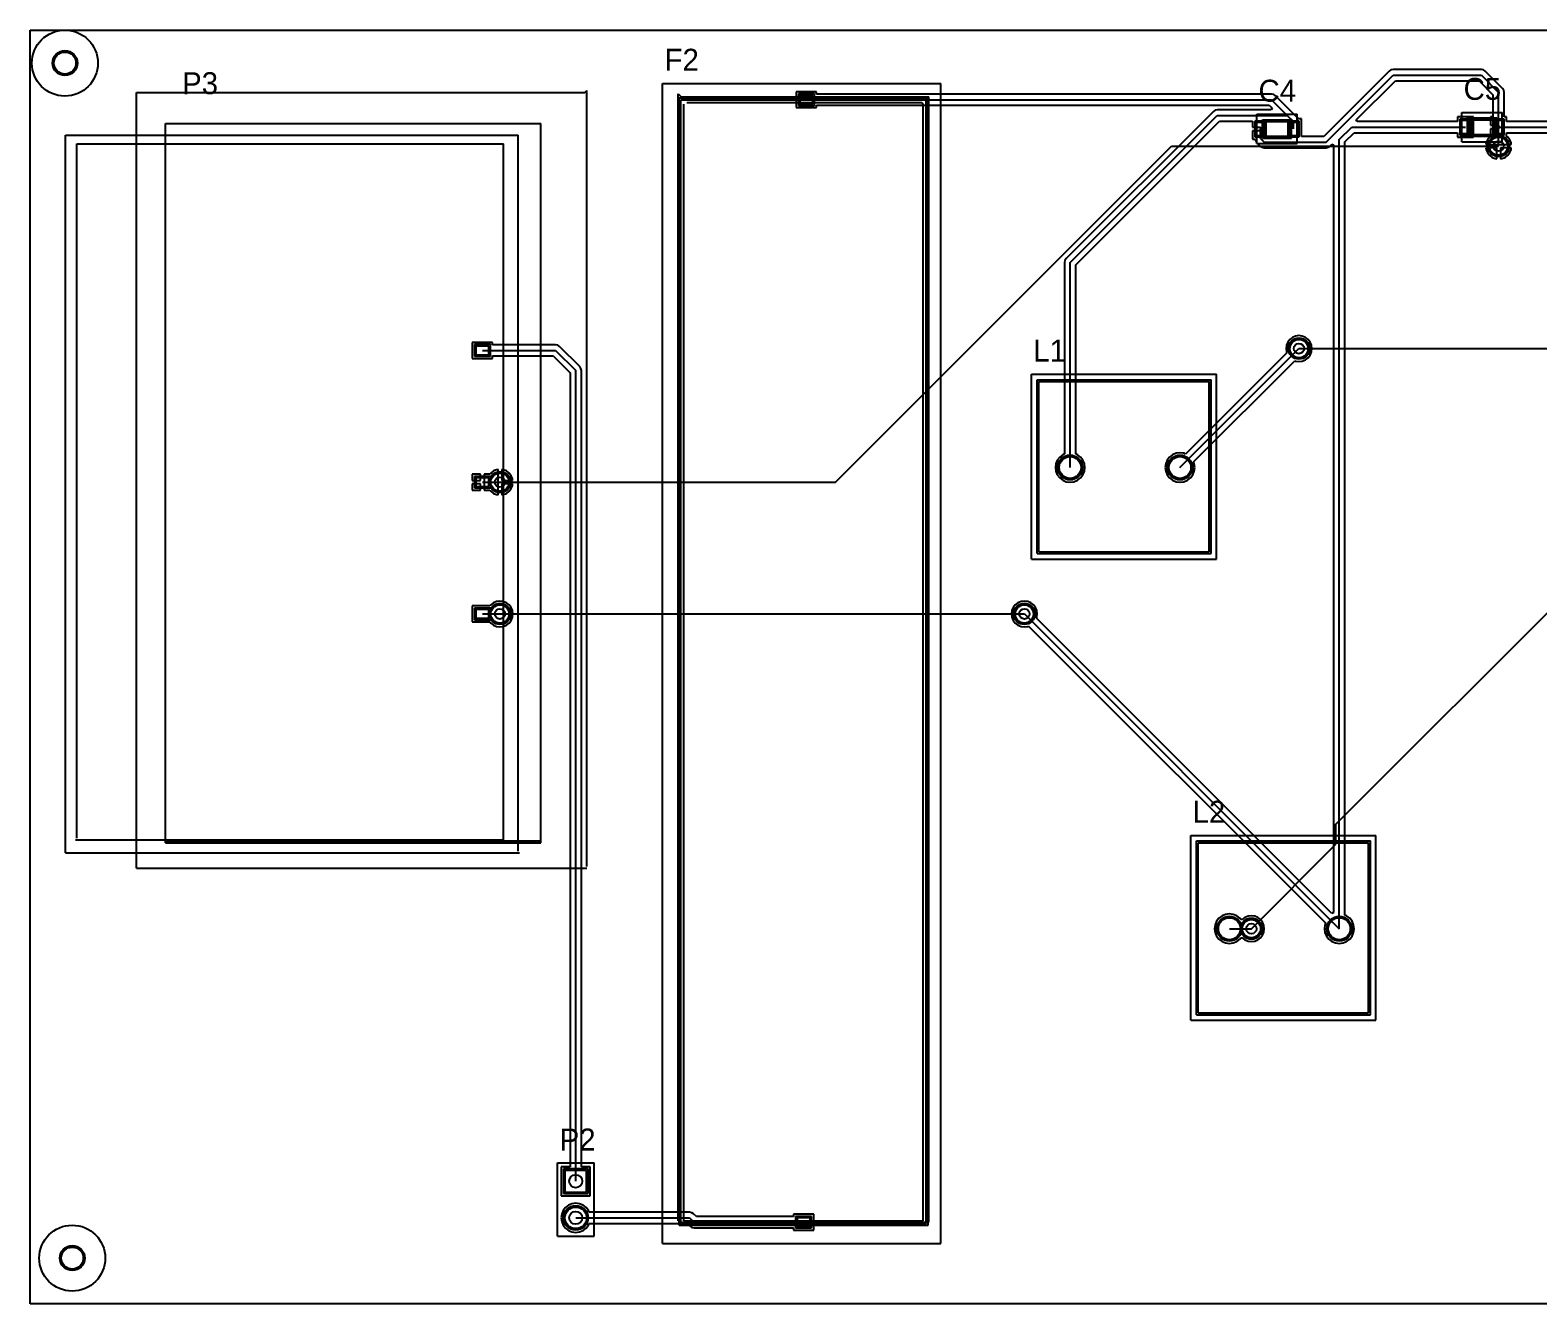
# Model space of a CAD drawing. Header units: millimetres. Extents: x 0.33 to 9.58, y 1.13 to 4.61.
# Drawn here: x 0.33 to 4.447, y 1.13 to 4.61 of the extents above; entities that cross this region are included whole.
import ezdxf

# ---------------------------------------------------------------- set-up
doc = ezdxf.new("R2010")
doc.units = ezdxf.units.MM
doc.header["$MEASUREMENT"] = 0
for name, color, linetype in [('BottomLayer', 5, 'Continuous'), ('BottomSolder', 6, 'Continuous'), ('Mechanical13', 56, 'Continuous'), ('Mechanical15', 56, 'Continuous'), ('Mechanical3', 76, 'Continuous'), ('Mechanical4', 56, 'Continuous'), ('MultiLayer', 9, 'Continuous'), ('PadHoleLayer', 156, 'Continuous'), ('TopLayer', 1, 'Continuous'), ('TopOverlay', 2, 'Continuous'), ('TopPaste', 8, 'Continuous'), ('TopSolder', 216, 'Continuous'), ('ViaHoleLayer', 16, 'Continuous')]:
    doc.layers.add(name, color=color, linetype=linetype)

# ---------------------------------------------------------------- blocks, each defined once
blk = doc.blocks.new('C___________4')
at = {"layer": 'Mechanical3'}
for p, q in [((-0.035, -0.02), (-0.035, 0.02)), ((-0.035, 0.02), (0.035, 0.02)), ((0.035, -0.02), (0.035, 0.02)), ((-0.035, -0.02), (0.035, -0.02))]:
    blk.add_line(p, q, dxfattribs=at)
at = {"layer": 'Mechanical4'}
for p, q in [((-0.055, 0.04), (0.055, 0.04)), ((-0.055, -0.04), (-0.055, 0.04)), ((0.055, -0.04), (0.055, 0.04)), ((-0.055, -0.04), (0.055, -0.04))]:
    blk.add_line(p, q, dxfattribs=at)
at = {"layer": 'TopLayer'}
for p, q in [((-0.0568, 0.0177), (-0.0568, -0.0177)), ((-0.0332, 0.0177), (-0.0568, 0.0177)), ((-0.0332, -0.0177), (-0.0332, 0.0177)), ((0.0332, 0.0177), (0.0332, -0.0177)), ((0.0568, 0.0177), (0.0332, 0.0177)), ((0.0568, -0.0177), (0.0568, 0.0177)), ((-0.0568, -0.0177), (-0.0332, -0.0177)), ((0.0332, -0.0177), (0.0568, -0.0177))]:
    blk.add_line(p, q, dxfattribs=at)
at = {"layer": 'TopOverlay'}
for p, q in [((-0.04, -0.025), (-0.04, 0.025)), ((-0.04, 0.025), (0.04, 0.025)), ((0.04, -0.025), (0.04, 0.025)), ((-0.04, -0.025), (0.04, -0.025))]:
    blk.add_line(p, q, dxfattribs=at)
at = {"layer": 'TopPaste'}
for p, q in [((-0.0568, 0.0177), (-0.0568, -0.0177)), ((-0.0332, 0.0177), (-0.0568, 0.0177)), ((-0.0332, -0.0177), (-0.0332, 0.0177)), ((0.0332, 0.0177), (0.0332, -0.0177)), ((0.0568, 0.0177), (0.0332, 0.0177)), ((0.0568, -0.0177), (0.0568, 0.0177)), ((-0.0568, -0.0177), (-0.0332, -0.0177)), ((0.0332, -0.0177), (0.0568, -0.0177))]:
    blk.add_line(p, q, dxfattribs=at)
at = {"layer": 'TopSolder'}
for p, q in [((-0.0608, 0.0217), (-0.0608, -0.0217)), ((-0.0292, 0.0217), (-0.0608, 0.0217)), ((-0.0292, -0.0217), (-0.0292, 0.0217)), ((0.0292, 0.0217), (0.0292, -0.0217)), ((0.0608, 0.0217), (0.0292, 0.0217)), ((0.0608, -0.0217), (0.0608, 0.0217)), ((-0.0608, -0.0217), (-0.0292, -0.0217)), ((0.0292, -0.0217), (0.0608, -0.0217))]:
    blk.add_line(p, q, dxfattribs=at)
blk = doc.blocks.new('C___________5')
at = {"layer": 'Mechanical3'}
for p, q in [((-0.035, -0.02), (-0.035, 0.02)), ((-0.035, 0.02), (0.035, 0.02)), ((0.035, -0.02), (0.035, 0.02)), ((-0.035, -0.02), (0.035, -0.02))]:
    blk.add_line(p, q, dxfattribs=at)
at = {"layer": 'Mechanical4'}
for p, q in [((-0.055, 0.04), (0.055, 0.04)), ((-0.055, -0.04), (-0.055, 0.04)), ((0.055, -0.04), (0.055, 0.04)), ((-0.055, -0.04), (0.055, -0.04))]:
    blk.add_line(p, q, dxfattribs=at)
at = {"layer": 'TopLayer'}
for p, q in [((-0.0568, 0.0177), (-0.0568, -0.0177)), ((-0.0332, 0.0177), (-0.0568, 0.0177)), ((-0.0332, -0.0177), (-0.0332, 0.0177)), ((0.0332, 0.0177), (0.0332, -0.0177)), ((0.0568, 0.0177), (0.0332, 0.0177)), ((0.0568, -0.0177), (0.0568, 0.0177)), ((-0.0568, -0.0177), (-0.0332, -0.0177)), ((0.0332, -0.0177), (0.0568, -0.0177))]:
    blk.add_line(p, q, dxfattribs=at)
at = {"layer": 'TopOverlay'}
for p, q in [((-0.04, -0.025), (-0.04, 0.025)), ((-0.04, 0.025), (0.04, 0.025)), ((0.04, -0.025), (0.04, 0.025)), ((-0.04, -0.025), (0.04, -0.025))]:
    blk.add_line(p, q, dxfattribs=at)
at = {"layer": 'TopPaste'}
for p, q in [((-0.0568, 0.0177), (-0.0568, -0.0177)), ((-0.0332, 0.0177), (-0.0568, 0.0177)), ((-0.0332, -0.0177), (-0.0332, 0.0177)), ((0.0332, 0.0177), (0.0332, -0.0177)), ((0.0568, 0.0177), (0.0332, 0.0177)), ((0.0568, -0.0177), (0.0568, 0.0177)), ((-0.0568, -0.0177), (-0.0332, -0.0177)), ((0.0332, -0.0177), (0.0568, -0.0177))]:
    blk.add_line(p, q, dxfattribs=at)
at = {"layer": 'TopSolder'}
for p, q in [((-0.0608, 0.0217), (-0.0608, -0.0217)), ((-0.0292, 0.0217), (-0.0608, 0.0217)), ((-0.0292, -0.0217), (-0.0292, 0.0217)), ((0.0292, 0.0217), (0.0292, -0.0217)), ((0.0608, 0.0217), (0.0292, 0.0217)), ((0.0608, -0.0217), (0.0608, 0.0217)), ((-0.0608, -0.0217), (-0.0292, -0.0217)), ((0.0292, -0.0217), (0.0608, -0.0217))]:
    blk.add_line(p, q, dxfattribs=at)
blk = doc.blocks.new('FUSE_80_7')
at = {"layer": 'Mechanical13'}
for p, q in [((-0.3425, -1.5276), (-0.3425, 1.5512)), ((-0.3425, 1.5512), (-0.3346, 1.5433)), ((-0.3346, 1.5433), (0.3425, 1.5433)), ((0.3425, -1.5315), (0.3425, 1.5433)), ((-0.3386, -1.5315), (0.3425, -1.5315))]:
    blk.add_line(p, q, dxfattribs=at)
at = {"layer": 'Mechanical15'}
for p, q in [((-0.3268, -1.5276), (-0.3268, 1.5236)), ((-0.3189, 1.5276), (0.3228, 1.5276)), ((0.3228, 1.5276), (0.3268, 1.5236)), ((0.3268, -1.5276), (0.3268, 1.5236)), ((-0.3268, -1.5276), (0.3268, -1.5276))]:
    blk.add_line(p, q, dxfattribs=at)
at = {"layer": 'Mechanical3'}
for p, q in [((-0.335, 1.535), (0.335, 1.535)), ((-0.335, -1.535), (-0.335, 1.535)), ((0.335, -1.535), (0.335, 1.535)), ((-0.335, -1.535), (0.335, -1.535))]:
    blk.add_line(p, q, dxfattribs=at)
at = {"layer": 'Mechanical4'}
for p, q in [((-0.385, 1.58), (0.375, 1.58)), ((-0.385, -1.59), (-0.385, 1.58)), ((0.375, -1.59), (0.375, 1.58)), ((-0.385, -1.59), (0.375, -1.59))]:
    blk.add_line(p, q, dxfattribs=at)
at = {"layer": 'TopLayer'}
for p, q in [((0.0256, 1.5472), (-0.0098, 1.5472)), ((-0.0098, 1.5472), (-0.0098, 1.5236)), ((-0.0098, 1.5236), (0.0256, 1.5236)), ((0.0256, 1.5236), (0.0256, 1.5472)), ((0.0177, -1.5197), (-0.0177, -1.5197)), ((-0.0177, -1.5197), (-0.0177, -1.5433)), ((0.0177, -1.5433), (0.0177, -1.5197)), ((-0.0177, -1.5433), (0.0177, -1.5433))]:
    blk.add_line(p, q, dxfattribs=at)
at = {"layer": 'TopOverlay'}
for p, q in [((-0.34, -1.54), (-0.34, 1.54)), ((-0.34, 1.54), (0.34, 1.54)), ((0.34, -1.54), (0.34, 1.54)), ((-0.34, -1.54), (0.34, -1.54))]:
    blk.add_line(p, q, dxfattribs=at)
at = {"layer": 'TopPaste'}
for p, q in [((0.0256, 1.5472), (-0.0098, 1.5472)), ((-0.0098, 1.5472), (-0.0098, 1.5236)), ((-0.0098, 1.5236), (0.0256, 1.5236)), ((0.0256, 1.5236), (0.0256, 1.5472)), ((0.0177, -1.5197), (-0.0177, -1.5197)), ((-0.0177, -1.5197), (-0.0177, -1.5433)), ((0.0177, -1.5433), (0.0177, -1.5197)), ((-0.0177, -1.5433), (0.0177, -1.5433))]:
    blk.add_line(p, q, dxfattribs=at)
at = {"layer": 'TopSolder'}
for p, q in [((0.0296, 1.5512), (-0.0138, 1.5512)), ((-0.0138, 1.5512), (-0.0138, 1.5196)), ((0.0296, 1.5196), (0.0296, 1.5512)), ((-0.0138, 1.5196), (0.0296, 1.5196)), ((0.0217, -1.5157), (-0.0217, -1.5157)), ((-0.0217, -1.5157), (-0.0217, -1.5473)), ((0.0217, -1.5473), (0.0217, -1.5157)), ((-0.0217, -1.5473), (0.0217, -1.5473))]:
    blk.add_line(p, q, dxfattribs=at)
blk = doc.blocks.new('_________9')
at = {"layer": 'Mechanical3'}
for p, q in [((-0.23, -0.235), (-0.23, 0.23)), ((-0.23, 0.23), (0.235, 0.23)), ((0.235, -0.235), (0.235, 0.23)), ((-0.23, -0.235), (0.235, -0.235))]:
    blk.add_line(p, q, dxfattribs=at)
at = {"layer": 'Mechanical4'}
for p, q in [((-0.25, -0.255), (-0.25, 0.25)), ((-0.25, 0.25), (0.255, 0.25)), ((0.255, -0.255), (0.255, 0.25)), ((-0.25, -0.255), (0.255, -0.255))]:
    blk.add_line(p, q, dxfattribs=at)
at = {"layer": 'TopLayer'}
for centre in [(-0.145, -0.005), (0.155, -0.005)]:
    blk.add_circle(centre, 0.03, dxfattribs=at)
at = {"layer": 'TopOverlay'}
for p, q in [((-0.235, -0.24), (-0.235, 0.235)), ((-0.235, 0.235), (0.24, 0.235)), ((0.24, -0.24), (0.24, 0.235)), ((-0.235, -0.24), (0.24, -0.24))]:
    blk.add_line(p, q, dxfattribs=at)
at = {"layer": 'TopPaste'}
for centre in [(-0.145, -0.005), (0.155, -0.005)]:
    blk.add_circle(centre, 0.03, dxfattribs=at)
at = {"layer": 'TopSolder'}
for centre in [(-0.145, -0.005), (0.155, -0.005)]:
    blk.add_circle(centre, 0.034, dxfattribs=at)
blk = doc.blocks.new('_________10')
at = {"layer": 'Mechanical3'}
for p, q in [((-0.23, -0.235), (-0.23, 0.23)), ((-0.23, 0.23), (0.235, 0.23)), ((0.235, -0.235), (0.235, 0.23)), ((-0.23, -0.235), (0.235, -0.235))]:
    blk.add_line(p, q, dxfattribs=at)
at = {"layer": 'Mechanical4'}
for p, q in [((-0.25, -0.255), (-0.25, 0.25)), ((-0.25, 0.25), (0.255, 0.25)), ((0.255, -0.255), (0.255, 0.25)), ((-0.25, -0.255), (0.255, -0.255))]:
    blk.add_line(p, q, dxfattribs=at)
at = {"layer": 'TopLayer'}
for centre in [(-0.145, -0.005), (0.155, -0.005)]:
    blk.add_circle(centre, 0.03, dxfattribs=at)
at = {"layer": 'TopOverlay'}
for p, q in [((-0.235, -0.24), (-0.235, 0.235)), ((-0.235, 0.235), (0.24, 0.235)), ((0.24, -0.24), (0.24, 0.235)), ((-0.235, -0.24), (0.24, -0.24))]:
    blk.add_line(p, q, dxfattribs=at)
at = {"layer": 'TopPaste'}
for centre in [(-0.145, -0.005), (0.155, -0.005)]:
    blk.add_circle(centre, 0.03, dxfattribs=at)
at = {"layer": 'TopSolder'}
for centre in [(-0.145, -0.005), (0.155, -0.005)]:
    blk.add_circle(centre, 0.034, dxfattribs=at)
blk = doc.blocks.new('HDR1X2_12')
at = {"layer": 'BottomLayer'}
for p, q in [((-0.0295, 0.0295), (-0.0295, -0.0295)), ((0.0295, 0.0295), (-0.0295, 0.0295)), ((0.0295, -0.0295), (0.0295, 0.0295)), ((-0.0295, -0.0295), (0.0295, -0.0295))]:
    blk.add_line(p, q, dxfattribs=at)
blk.add_circle((0.1, 0), 0.0295, dxfattribs=at)
at = {"layer": 'BottomSolder'}
for p, q in [((-0.0335, 0.0335), (-0.0335, -0.0335)), ((0.0335, 0.0335), (-0.0335, 0.0335)), ((0.0335, -0.0335), (0.0335, 0.0335)), ((-0.0335, -0.0335), (0.0335, -0.0335))]:
    blk.add_line(p, q, dxfattribs=at)
blk.add_circle((0.1, 0), 0.0335, dxfattribs=at)
at = {"layer": 'MultiLayer'}
for p, q in [((-0.0295, 0.0295), (-0.0295, -0.0295)), ((0.0295, 0.0295), (-0.0295, 0.0295)), ((0.0295, -0.0295), (0.0295, 0.0295)), ((-0.0295, -0.0295), (0.0295, -0.0295))]:
    blk.add_line(p, q, dxfattribs=at)
blk.add_circle((0.1, 0), 0.0295, dxfattribs=at)
at = {"layer": 'PadHoleLayer'}
for centre in [(0, 0), (0.1, 0)]:
    blk.add_circle(centre, 0.0177, dxfattribs=at)
at = {"layer": 'TopLayer'}
for p, q in [((-0.0295, 0.0295), (-0.0295, -0.0295)), ((0.0295, 0.0295), (-0.0295, 0.0295)), ((0.0295, -0.0295), (0.0295, 0.0295)), ((-0.0295, -0.0295), (0.0295, -0.0295))]:
    blk.add_line(p, q, dxfattribs=at)
blk.add_circle((0.1, 0), 0.0295, dxfattribs=at)
at = {"layer": 'TopOverlay'}
for p, q in [((-0.05, -0.05), (-0.05, 0.05)), ((0.15, 0.05), (-0.05, 0.05)), ((0.15, -0.05), (0.15, 0.05)), ((0.15, -0.05), (-0.05, -0.05))]:
    blk.add_line(p, q, dxfattribs=at)
at = {"layer": 'TopSolder'}
for p, q in [((-0.0335, 0.0335), (-0.0335, -0.0335)), ((0.0335, 0.0335), (-0.0335, 0.0335)), ((0.0335, -0.0335), (0.0335, 0.0335)), ((-0.0335, -0.0335), (0.0335, -0.0335))]:
    blk.add_line(p, q, dxfattribs=at)
blk.add_circle((0.1, 0), 0.0335, dxfattribs=at)
blk = doc.blocks.new('AC_13')
at = {"layer": 'Mechanical13'}
for p, q in [((-0.9173, 0.6339), (-0.9173, -0.6063)), ((-0.9173, 0.6339), (1.0433, 0.6339)), ((-0.9173, 0.6339), (-0.9173, -0.6063)), ((-0.9173, 0.6339), (1.0433, 0.6339)), ((1.0433, 0.6339), (1.0433, -0.6024)), ((1.0433, 0.6339), (1.0433, -0.6024)), ((-0.9134, -0.6024), (1.0433, -0.6024)), ((-0.9134, -0.6024), (1.0433, -0.6024))]:
    blk.add_line(p, q, dxfattribs=at)
at = {"layer": 'Mechanical15'}
for p, q in [((-0.8819, 0.6063), (-0.8819, -0.563)), ((-0.8819, 0.6063), (-0.8819, -0.563)), ((-0.878, 0.6024), (1.0197, 0.6024)), ((-0.878, 0.6024), (1.0197, 0.6024)), ((1.0197, 0.6024), (1.0197, -0.563)), ((1.0197, 0.6024), (1.0197, -0.563)), ((-0.8819, -0.563), (1.0197, -0.563)), ((-0.8819, -0.563), (1.0197, -0.563))]:
    blk.add_line(p, q, dxfattribs=at)
at = {"layer": 'Mechanical3'}
for p, q in [((-0.89, 0.36), (1.075, 0.36)), ((-0.89, 0.36), (-0.885, 0.355)), ((-0.885, 0.355), (-0.885, -0.665)), ((1.075, 0.36), (1.075, -0.665)), ((-0.885, -0.665), (1.075, -0.665))]:
    blk.add_line(p, q, dxfattribs=at)
at = {"layer": 'Mechanical4'}
for p, q in [((-0.96, 0.44), (1.16, 0.44)), ((-0.96, 0.44), (-0.96, -0.79)), ((1.16, 0.44), (1.16, -0.785)), ((-0.955, -0.79), (1.165, -0.79)), ((1.16, -0.785), (1.165, -0.79))]:
    blk.add_line(p, q, dxfattribs=at)
at = {"layer": 'TopLayer'}
for p, q in [((-0.2768, -0.4873), (-0.2768, -0.5227)), ((-0.2532, -0.4873), (-0.2768, -0.4873)), ((-0.2532, -0.5227), (-0.2532, -0.4873)), ((0.0832, -0.4873), (0.0832, -0.5227)), ((0.1068, -0.4873), (0.0832, -0.4873)), ((0.1068, -0.5227), (0.1068, -0.4873)), ((0.4432, -0.4873), (0.4432, -0.5227)), ((0.4668, -0.4873), (0.4432, -0.4873)), ((0.4668, -0.5227), (0.4668, -0.4873)), ((-0.2768, -0.5227), (-0.2532, -0.5227)), ((0.0832, -0.5227), (0.1068, -0.5227)), ((0.4432, -0.5227), (0.4668, -0.5227))]:
    blk.add_line(p, q, dxfattribs=at)
at = {"layer": 'TopOverlay'}
for p, q in [((-0.89, 0.36), (-0.89, -0.665)), ((-0.89, 0.36), (1.075, 0.36)), ((1.075, 0.36), (1.075, -0.665)), ((-0.89, -0.665), (1.075, -0.665))]:
    blk.add_line(p, q, dxfattribs=at)
at = {"layer": 'TopPaste'}
for p, q in [((-0.2768, -0.4873), (-0.2768, -0.5227)), ((-0.2532, -0.4873), (-0.2768, -0.4873)), ((-0.2532, -0.5227), (-0.2532, -0.4873)), ((0.0832, -0.4873), (0.0832, -0.5227)), ((0.1068, -0.4873), (0.0832, -0.4873)), ((0.1068, -0.5227), (0.1068, -0.4873)), ((0.4432, -0.4873), (0.4432, -0.5227)), ((0.4668, -0.4873), (0.4432, -0.4873)), ((0.4668, -0.5227), (0.4668, -0.4873)), ((-0.2768, -0.5227), (-0.2532, -0.5227)), ((0.0832, -0.5227), (0.1068, -0.5227)), ((0.4432, -0.5227), (0.4668, -0.5227))]:
    blk.add_line(p, q, dxfattribs=at)
at = {"layer": 'TopSolder'}
for p, q in [((-0.2808, -0.4833), (-0.2808, -0.5267)), ((-0.2492, -0.4833), (-0.2808, -0.4833)), ((-0.2492, -0.5267), (-0.2492, -0.4833)), ((0.0792, -0.4833), (0.0792, -0.5267)), ((0.1108, -0.4833), (0.0792, -0.4833)), ((0.1108, -0.5267), (0.1108, -0.4833)), ((0.4392, -0.4833), (0.4392, -0.5267)), ((0.4708, -0.4833), (0.4392, -0.4833)), ((0.4708, -0.5267), (0.4708, -0.4833)), ((-0.2808, -0.5267), (-0.2492, -0.5267)), ((0.0792, -0.5267), (0.1108, -0.5267)), ((0.4392, -0.5267), (0.4708, -0.5267))]:
    blk.add_line(p, q, dxfattribs=at)

msp = doc.modelspace()

# ---------------------------------------------------------------- linework, layer by layer
at = {"layer": 'BottomLayer'}
for p, q in [((2.529, 3.375), (3.447, 4.293)), ((3.447, 4.293), (4.34, 4.293)), ((3.795, 3.74), (5.095, 3.74)), ((3.896, 2.441), (5.195, 3.74)), ((1.613, 3.375), (2.529, 3.375)), ((1.613, 3.015), (3.045, 3.015)), ((3.896, 2.386), (3.896, 2.441)), ((3.665, 2.155), (3.896, 2.386))]:
    msp.add_line(p, q, dxfattribs=at)
for centre, radius in [((0.425, 4.52), 0.03), ((4.34, 4.293), 0.025), ((3.795, 3.74), 0.025), ((1.613, 3.375), 0.025), ((1.613, 3.015), 0.025), ((3.045, 3.015), 0.025), ((3.665, 2.155), 0.025), ((0.445, 1.255), 0.03)]:
    msp.add_circle(centre, radius, dxfattribs=at)
at = {"layer": 'BottomSolder'}
for centre, radius in [((0.425, 4.52), 0.034), ((4.34, 4.293), 0.029), ((3.795, 3.74), 0.029), ((1.613, 3.375), 0.029), ((1.613, 3.015), 0.029), ((3.045, 3.015), 0.029), ((3.665, 2.155), 0.029), ((0.445, 1.255), 0.034)]:
    msp.add_circle(centre, radius, dxfattribs=at)
at = {"layer": 'MultiLayer'}
for centre, radius in [((0.425, 4.52), 0.03), ((4.34, 4.293), 0.025), ((3.795, 3.74), 0.025), ((1.613, 3.375), 0.025), ((1.613, 3.015), 0.025), ((3.045, 3.015), 0.025), ((3.665, 2.155), 0.025), ((0.445, 1.255), 0.03)]:
    msp.add_circle(centre, radius, dxfattribs=at)
at = {"layer": 'PadHoleLayer'}
for centre in [(0.425, 4.52), (0.445, 1.255)]:
    msp.add_circle(centre, 0.09, dxfattribs=at)
at = {"layer": 'TopLayer'}
for p, q in [((0.33, 1.13), (0.33, 4.61)), ((0.33, 4.61), (9.58, 4.61)), ((4.0412, 4.4978), (3.8627, 4.3193)), ((4.0461, 4.5011), (4.0412, 4.4978)), ((4.052, 4.5023), (4.0461, 4.5011)), ((4.293, 4.5023), (4.052, 4.5023)), ((4.2989, 4.5011), (4.293, 4.5023)), ((4.3038, 4.4978), (4.2989, 4.5011)), ((4.3508, 4.4508), (4.3038, 4.4978)), ((3.869, 4.304), (4.052, 4.487)), ((3.9515, 4.3649), (4.0583, 4.4717)), ((4.052, 4.487), (4.293, 4.487)), ((4.0583, 4.4717), (4.2867, 4.4717)), ((4.2867, 4.4717), (4.3247, 4.4337)), ((4.293, 4.487), (4.34, 4.44)), ((4.3541, 4.4459), (4.3508, 4.4508)), ((2.4777, 4.4418), (2.4223, 4.4418)), ((2.4223, 4.4418), (2.4223, 4.3982)), ((2.45, 4.42), (3.72, 4.42)), ((2.4777, 4.4353), (2.4777, 4.4418)), ((3.72, 4.4353), (2.4777, 4.4353)), ((3.7259, 4.4341), (3.72, 4.4353)), ((3.72, 4.42), (3.763, 4.377)), ((3.7308, 4.4308), (3.7259, 4.4341)), ((3.7738, 4.3878), (3.7308, 4.4308)), ((4.3247, 4.4337), (4.3247, 4.3727)), ((4.34, 4.345), (4.34, 4.44)), ((4.3553, 4.44), (4.3541, 4.4459)), ((4.3553, 4.3727), (4.3553, 4.44)), ((2.4223, 4.3982), (2.4777, 4.3982)), ((2.4777, 4.3982), (2.4777, 4.4047)), ((2.4777, 4.4047), (3.7137, 4.4047)), ((3.5612, 4.3878), (3.1592, 3.9858)), ((3.17, 3.975), (3.572, 4.377)), ((3.5661, 4.3911), (3.5612, 4.3878)), ((3.572, 4.3923), (3.5661, 4.3911)), ((3.7195, 4.3923), (3.572, 4.3923)), ((3.572, 4.377), (3.763, 4.377)), ((3.7137, 4.4047), (3.7215, 4.3969)), ((3.7215, 4.3969), (3.7195, 4.3923)), ((3.763, 4.377), (3.78, 4.36)), ((3.7908, 4.3708), (3.7738, 4.3878)), ((3.7929, 4.3677), (3.7908, 4.3708)), ((3.8018, 4.3677), (3.7929, 4.3677)), ((3.8018, 4.3193), (3.8018, 4.3677)), ((3.9535, 4.3603), (3.9515, 4.3649)), ((4.2718, 4.3727), (4.2282, 4.3727)), ((4.2282, 4.3727), (4.2282, 4.3603)), ((4.2718, 4.3173), (4.2718, 4.3727)), ((4.3247, 4.3727), (4.3182, 4.3727)), ((4.3182, 4.3727), (4.3182, 4.35)), ((4.3618, 4.3727), (4.3553, 4.3727)), ((4.3618, 4.3603), (4.3618, 4.3727)), ((3.1853, 3.9687), (3.5783, 4.3617)), ((3.5783, 4.3617), (3.6682, 4.3617)), ((3.6682, 4.3617), (3.6682, 4.345)), ((3.6682, 4.345), (3.69, 4.345)), ((3.69, 4.335), (3.6682, 4.335)), ((3.6682, 4.335), (3.6682, 4.3123)), ((3.69, 4.345), (3.69, 4.335)), ((3.69, 4.314), (3.69, 4.34)), ((3.78, 4.34), (3.78, 4.36)), ((3.905, 4.311), (3.939, 4.345)), ((3.9203, 4.3047), (3.9453, 4.3297)), ((3.939, 4.345), (4.25, 4.345)), ((3.9453, 4.3297), (4.2282, 4.3297)), ((4.2282, 4.3603), (3.9535, 4.3603)), ((4.2282, 4.3297), (4.2282, 4.3173)), ((4.3182, 4.35), (4.34, 4.35)), ((4.34, 4.34), (4.3182, 4.34)), ((4.3182, 4.34), (4.3182, 4.3204)), ((4.34, 4.35), (4.34, 4.34)), ((4.34, 4.345), (5.41, 4.345)), ((4.34, 4.293), (4.34, 4.345)), ((5.3882, 4.3603), (4.3618, 4.3603)), ((4.3618, 4.3204), (4.3618, 4.3297)), ((4.3618, 4.3297), (5.3882, 4.3297)), ((3.6682, 4.3123), (3.675, 4.3123)), ((3.675, 4.3123), (3.6759, 4.3081)), ((3.6759, 4.3081), (3.6792, 4.3032)), ((3.6792, 4.3032), (3.6892, 4.2932)), ((3.6892, 4.2932), (3.6941, 4.2899)), ((3.69, 4.314), (3.7, 4.304)), ((3.6941, 4.2899), (3.7, 4.2887)), ((3.7, 4.304), (3.869, 4.304)), ((3.7, 4.2887), (3.869, 4.2887)), ((3.8627, 4.3193), (3.8018, 4.3193)), ((3.869, 4.2887), (3.8749, 4.2899)), ((3.8749, 4.2899), (3.8798, 4.2932)), ((3.8798, 4.2932), (3.8851, 4.2985)), ((3.8851, 4.2985), (3.8897, 4.2965)), ((3.8897, 4.2965), (3.8897, 2.199)), ((3.905, 2.155), (3.905, 4.311)), ((3.9203, 2.192), (3.9203, 4.3047)), ((4.2282, 4.3173), (4.2718, 4.3173)), ((4.3059, 4.3021), (4.3054, 4.298)), ((4.3054, 4.298), (4.3746, 4.298)), ((4.335, 4.288), (4.3054, 4.288)), ((4.3054, 4.288), (4.3059, 4.2839)), ((4.3094, 4.3107), (4.3059, 4.3021)), ((4.3059, 4.2839), (4.3094, 4.2753)), ((4.315, 4.318), (4.3094, 4.3107)), ((4.3182, 4.3204), (4.315, 4.318)), ((4.335, 4.2584), (4.335, 4.288)), ((4.3746, 4.288), (4.345, 4.288)), ((4.345, 4.288), (4.345, 4.2584)), ((4.365, 4.318), (4.3618, 4.3204)), ((4.3706, 4.3107), (4.365, 4.318)), ((4.3741, 4.3021), (4.3706, 4.3107)), ((4.3706, 4.2753), (4.3741, 4.2839)), ((4.3746, 4.298), (4.3741, 4.3021)), ((4.3741, 4.2839), (4.3746, 4.288)), ((4.3094, 4.2753), (4.315, 4.268)), ((4.315, 4.268), (4.3223, 4.2624)), ((4.3223, 4.2624), (4.3309, 4.2589)), ((4.3309, 4.2589), (4.335, 4.2584)), ((4.345, 4.2584), (4.3491, 4.2589)), ((4.3491, 4.2589), (4.3577, 4.2624)), ((4.3577, 4.2624), (4.365, 4.268)), ((4.365, 4.268), (4.3706, 4.2753)), ((3.1559, 3.9809), (3.1547, 3.975)), ((3.1547, 3.975), (3.1547, 3.452)), ((3.1592, 3.9858), (3.1559, 3.9809)), ((3.17, 3.415), (3.17, 3.975)), ((3.1853, 3.452), (3.1853, 3.9687)), ((1.5927, 3.7568), (1.5373, 3.7568)), ((1.5373, 3.7568), (1.5373, 3.7132)), ((1.5927, 3.7503), (1.5927, 3.7568)), ((1.765, 3.7503), (1.5927, 3.7503)), ((1.7709, 3.7491), (1.765, 3.7503)), ((1.7758, 3.7458), (1.7709, 3.7491)), ((3.7609, 3.7491), (3.7597, 3.74)), ((3.7644, 3.7577), (3.7609, 3.7491)), ((3.77, 3.765), (3.7644, 3.7577)), ((3.7773, 3.7706), (3.77, 3.765)), ((3.7859, 3.7741), (3.7773, 3.7706)), ((3.795, 3.7753), (3.7859, 3.7741)), ((3.8041, 3.7741), (3.795, 3.7753)), ((3.8127, 3.7706), (3.8041, 3.7741)), ((3.82, 3.765), (3.8127, 3.7706)), ((3.8256, 3.7577), (3.82, 3.765)), ((3.8291, 3.7491), (3.8256, 3.7577)), ((3.8303, 3.74), (3.8291, 3.7491)), ((1.5373, 3.7132), (1.5927, 3.7132)), ((1.565, 3.735), (1.765, 3.735)), ((1.5927, 3.7132), (1.5927, 3.7197)), ((1.5927, 3.7197), (1.7587, 3.7197)), ((1.7587, 3.7197), (1.8047, 3.6737)), ((1.765, 3.735), (1.82, 3.68)), ((1.8308, 3.6908), (1.7758, 3.7458)), ((3.47, 3.415), (3.795, 3.74)), ((3.7619, 3.7285), (3.4853, 3.4519)), ((3.5069, 3.4303), (3.7835, 3.7069)), ((3.7597, 3.74), (3.7609, 3.7309)), ((3.7609, 3.7309), (3.7619, 3.7285)), ((3.7835, 3.7069), (3.7859, 3.7059)), ((3.7859, 3.7059), (3.795, 3.7047)), ((3.795, 3.7047), (3.8041, 3.7059)), ((3.8041, 3.7059), (3.8127, 3.7094)), ((3.8127, 3.7094), (3.82, 3.715)), ((3.82, 3.715), (3.8256, 3.7223)), ((3.8256, 3.7223), (3.8291, 3.7309)), ((3.8291, 3.7309), (3.8303, 3.74)), ((1.8047, 3.6737), (1.8047, 1.5045)), ((1.82, 1.465), (1.82, 3.68)), ((1.8341, 3.6859), (1.8308, 3.6908)), ((1.8353, 3.68), (1.8341, 3.6859)), ((1.8353, 1.5045), (1.8353, 3.68)), ((3.131, 3.4254), (3.1297, 3.415)), ((3.1351, 3.4352), (3.131, 3.4254)), ((3.1415, 3.4435), (3.1351, 3.4352)), ((3.1498, 3.4499), (3.1415, 3.4435)), ((3.1547, 3.452), (3.1498, 3.4499)), ((3.1902, 3.4499), (3.1853, 3.452)), ((3.1985, 3.4435), (3.1902, 3.4499)), ((3.2049, 3.4352), (3.1985, 3.4435)), ((3.209, 3.4254), (3.2049, 3.4352)), ((3.2103, 3.415), (3.209, 3.4254)), ((3.431, 3.4254), (3.4297, 3.415)), ((3.4351, 3.4352), (3.431, 3.4254)), ((3.4415, 3.4435), (3.4351, 3.4352)), ((3.4498, 3.4499), (3.4415, 3.4435)), ((3.4596, 3.454), (3.4498, 3.4499)), ((3.47, 3.4553), (3.4596, 3.454)), ((3.4804, 3.454), (3.47, 3.4553)), ((3.4853, 3.4519), (3.4804, 3.454)), ((3.509, 3.4254), (3.5069, 3.4303)), ((3.5103, 3.415), (3.509, 3.4254)), ((1.56, 3.3968), (1.5373, 3.3968)), ((1.5373, 3.3968), (1.5373, 3.38)), ((1.5373, 3.38), (1.56, 3.38)), ((1.56, 3.38), (1.56, 3.3968)), ((1.5856, 3.3968), (1.57, 3.3968)), ((1.57, 3.3968), (1.57, 3.375)), ((1.588, 3.4), (1.5856, 3.3968)), ((1.5953, 3.4056), (1.588, 3.4)), ((1.6039, 3.4091), (1.5953, 3.4056)), ((1.608, 3.4096), (1.6039, 3.4091)), ((1.608, 3.375), (1.608, 3.4096)), ((1.6221, 3.4091), (1.618, 3.4096)), ((1.618, 3.4096), (1.618, 3.38)), ((1.618, 3.38), (1.6476, 3.38)), ((1.6307, 3.4056), (1.6221, 3.4091)), ((1.638, 3.4), (1.6307, 3.4056)), ((1.6436, 3.3927), (1.638, 3.4)), ((1.6471, 3.3841), (1.6436, 3.3927)), ((1.6476, 3.38), (1.6471, 3.3841)), ((3.1297, 3.415), (3.131, 3.4046)), ((3.131, 3.4046), (3.1351, 3.3948)), ((3.1351, 3.3948), (3.1415, 3.3865)), ((3.1415, 3.3865), (3.1498, 3.3801)), ((3.1498, 3.3801), (3.1596, 3.376)), ((3.1804, 3.376), (3.1902, 3.3801)), ((3.1902, 3.3801), (3.1985, 3.3865)), ((3.1985, 3.3865), (3.2049, 3.3948)), ((3.2049, 3.3948), (3.209, 3.4046)), ((3.209, 3.4046), (3.2103, 3.415)), ((3.4297, 3.415), (3.431, 3.4046)), ((3.431, 3.4046), (3.4351, 3.3948)), ((3.4351, 3.3948), (3.4415, 3.3865)), ((3.4415, 3.3865), (3.4498, 3.3801)), ((3.4498, 3.3801), (3.4596, 3.376)), ((3.4804, 3.376), (3.4902, 3.3801)), ((3.4902, 3.3801), (3.4985, 3.3865)), ((3.4985, 3.3865), (3.5049, 3.3948)), ((3.5049, 3.3948), (3.509, 3.4046)), ((3.509, 3.4046), (3.5103, 3.415)), ((1.56, 3.37), (1.5373, 3.37)), ((1.5373, 3.37), (1.5373, 3.3532)), ((1.5373, 3.3532), (1.56, 3.3532)), ((1.56, 3.3532), (1.56, 3.37)), ((1.565, 3.375), (1.613, 3.375)), ((1.57, 3.375), (1.57, 3.3532)), ((1.57, 3.3532), (1.5856, 3.3532)), ((1.5856, 3.3532), (1.588, 3.35)), ((1.588, 3.35), (1.5953, 3.3444)), ((1.5953, 3.3444), (1.6039, 3.3409)), ((1.6039, 3.3409), (1.608, 3.3404)), ((1.608, 3.3404), (1.608, 3.375)), ((1.6476, 3.37), (1.618, 3.37)), ((1.618, 3.37), (1.618, 3.3404)), ((1.618, 3.3404), (1.6221, 3.3409)), ((1.6221, 3.3409), (1.6307, 3.3444)), ((1.6307, 3.3444), (1.638, 3.35)), ((1.638, 3.35), (1.6436, 3.3573)), ((1.6436, 3.3573), (1.6471, 3.3659)), ((1.6471, 3.3659), (1.6476, 3.37)), ((3.1596, 3.376), (3.17, 3.3747)), ((3.17, 3.3747), (3.1804, 3.376)), ((3.4596, 3.376), (3.47, 3.3747)), ((3.47, 3.3747), (3.4804, 3.376)), ((1.6039, 3.0491), (1.5953, 3.0456)), ((1.613, 3.0503), (1.6039, 3.0491)), ((1.6221, 3.0491), (1.613, 3.0503)), ((1.6307, 3.0456), (1.6221, 3.0491)), ((3.0359, 3.0491), (3.0273, 3.0456)), ((3.045, 3.0503), (3.0359, 3.0491)), ((3.0541, 3.0491), (3.045, 3.0503)), ((3.0627, 3.0456), (3.0541, 3.0491)), ((1.5856, 3.0368), (1.5373, 3.0368)), ((1.5373, 3.0368), (1.5373, 2.9932)), ((1.565, 3.015), (1.613, 3.015)), ((1.588, 3.04), (1.5856, 3.0368)), ((1.5953, 3.0456), (1.588, 3.04)), ((1.638, 3.04), (1.6307, 3.0456)), ((1.6436, 3.0327), (1.638, 3.04)), ((1.6471, 3.0241), (1.6436, 3.0327)), ((1.6436, 2.9973), (1.6471, 3.0059)), ((1.6483, 3.015), (1.6471, 3.0241)), ((1.6471, 3.0059), (1.6483, 3.015)), ((3.0109, 3.0241), (3.0097, 3.015)), ((3.0097, 3.015), (3.0109, 3.0059)), ((3.0144, 3.0327), (3.0109, 3.0241)), ((3.0109, 3.0059), (3.0144, 2.9973)), ((3.02, 3.04), (3.0144, 3.0327)), ((3.0273, 3.0456), (3.02, 3.04)), ((3.045, 3.015), (3.905, 2.155)), ((3.07, 3.04), (3.0627, 3.0456)), ((3.0756, 3.0327), (3.07, 3.04)), ((3.0791, 3.0241), (3.0756, 3.0327)), ((3.0781, 3.0035), (3.0791, 3.0059)), ((3.0803, 3.015), (3.0791, 3.0241)), ((3.0791, 3.0059), (3.0803, 3.015)), ((1.5373, 2.9932), (1.5856, 2.9932)), ((1.5856, 2.9932), (1.588, 2.99)), ((1.588, 2.99), (1.5953, 2.9844)), ((1.5953, 2.9844), (1.6039, 2.9809)), ((1.6039, 2.9809), (1.613, 2.9797)), ((1.613, 2.9797), (1.6221, 2.9809)), ((1.6221, 2.9809), (1.6307, 2.9844)), ((1.6307, 2.9844), (1.638, 2.99)), ((1.638, 2.99), (1.6436, 2.9973)), ((3.0144, 2.9973), (3.02, 2.99)), ((3.02, 2.99), (3.0273, 2.9844)), ((3.0273, 2.9844), (3.0359, 2.9809)), ((3.0359, 2.9809), (3.045, 2.9797)), ((3.045, 2.9797), (3.0541, 2.9809)), ((3.0541, 2.9809), (3.0565, 2.9819)), ((3.0565, 2.9819), (3.8681, 2.1703)), ((3.8847, 2.1969), (3.0781, 3.0035)), ((3.5765, 2.1835), (3.5701, 2.1752)), ((3.5848, 2.1899), (3.5765, 2.1835)), ((3.5946, 2.194), (3.5848, 2.1899)), ((3.605, 2.1953), (3.5946, 2.194)), ((3.6154, 2.194), (3.605, 2.1953)), ((3.6252, 2.1899), (3.6154, 2.194)), ((3.6335, 2.1835), (3.6252, 2.1899)), ((3.6363, 2.18), (3.6335, 2.1835)), ((3.6473, 2.1856), (3.64, 2.18)), ((3.6559, 2.1891), (3.6473, 2.1856)), ((3.665, 2.1903), (3.6559, 2.1891)), ((3.6741, 2.1891), (3.665, 2.1903)), ((3.6827, 2.1856), (3.6741, 2.1891)), ((3.69, 2.18), (3.6827, 2.1856)), ((3.8897, 2.199), (3.8847, 2.1969)), ((3.9252, 2.1899), (3.9203, 2.192)), ((3.9335, 2.1835), (3.9252, 2.1899)), ((3.9399, 2.1752), (3.9335, 2.1835)), ((3.566, 2.1654), (3.5647, 2.155)), ((3.5647, 2.155), (3.566, 2.1446)), ((3.5701, 2.1752), (3.566, 2.1654)), ((3.566, 2.1446), (3.5701, 2.1348)), ((3.605, 2.155), (3.665, 2.155)), ((3.64, 2.18), (3.6363, 2.18)), ((3.6956, 2.1727), (3.69, 2.18)), ((3.6991, 2.1641), (3.6956, 2.1727)), ((3.6956, 2.1373), (3.6991, 2.1459)), ((3.7003, 2.155), (3.6991, 2.1641)), ((3.6991, 2.1459), (3.7003, 2.155)), ((3.866, 2.1654), (3.8647, 2.155)), ((3.8647, 2.155), (3.866, 2.1446)), ((3.8681, 2.1703), (3.866, 2.1654)), ((3.866, 2.1446), (3.8701, 2.1348)), ((3.944, 2.1654), (3.9399, 2.1752)), ((3.9399, 2.1348), (3.944, 2.1446)), ((3.9453, 2.155), (3.944, 2.1654)), ((3.944, 2.1446), (3.9453, 2.155)), ((3.5701, 2.1348), (3.5765, 2.1265)), ((3.5765, 2.1265), (3.5848, 2.1201)), ((3.5848, 2.1201), (3.5946, 2.116)), ((3.5946, 2.116), (3.605, 2.1147)), ((3.605, 2.1147), (3.6154, 2.116)), ((3.6154, 2.116), (3.6252, 2.1201)), ((3.6252, 2.1201), (3.6335, 2.1265)), ((3.6335, 2.1265), (3.6363, 2.13)), ((3.6363, 2.13), (3.64, 2.13)), ((3.64, 2.13), (3.6473, 2.1244)), ((3.6473, 2.1244), (3.6559, 2.1209)), ((3.6559, 2.1209), (3.665, 2.1197)), ((3.665, 2.1197), (3.6741, 2.1209)), ((3.6741, 2.1209), (3.6827, 2.1244)), ((3.6827, 2.1244), (3.69, 2.13)), ((3.69, 2.13), (3.6956, 2.1373)), ((3.8701, 2.1348), (3.8765, 2.1265)), ((3.8765, 2.1265), (3.8848, 2.1201)), ((3.8848, 2.1201), (3.8946, 2.116)), ((3.8946, 2.116), (3.905, 2.1147)), ((3.905, 2.1147), (3.9154, 2.116)), ((3.9154, 2.116), (3.9252, 2.1201)), ((3.9252, 2.1201), (3.9335, 2.1265)), ((3.9335, 2.1265), (3.9399, 2.1348)), ((1.8047, 1.5045), (1.7805, 1.5045)), ((1.7805, 1.5045), (1.7805, 1.4255)), ((1.8595, 1.5045), (1.8353, 1.5045)), ((1.8595, 1.4255), (1.8595, 1.5045)), ((1.7805, 1.4255), (1.8595, 1.4255)), ((1.8097, 1.4035), (1.8001, 1.3995)), ((1.82, 1.4049), (1.8097, 1.4035)), ((1.8303, 1.4035), (1.82, 1.4049)), ((1.8399, 1.3995), (1.8303, 1.4035)), ((1.7815, 1.3753), (1.7801, 1.365)), ((1.7801, 1.365), (1.7815, 1.3547)), ((1.7855, 1.3849), (1.7815, 1.3753)), ((1.7918, 1.3932), (1.7855, 1.3849)), ((1.8001, 1.3995), (1.7918, 1.3932)), ((1.82, 1.365), (2.131, 1.365)), ((1.8482, 1.3932), (1.8399, 1.3995)), ((1.8545, 1.3849), (1.8482, 1.3932)), ((1.8564, 1.3803), (1.8545, 1.3849)), ((2.131, 1.3803), (1.8564, 1.3803)), ((2.1369, 1.3791), (2.131, 1.3803)), ((2.131, 1.365), (2.1429, 1.3531)), ((2.1418, 1.3758), (2.1369, 1.3791)), ((2.1493, 1.3684), (2.1418, 1.3758)), ((2.4144, 1.3684), (2.1493, 1.3684)), ((2.4698, 1.3749), (2.4144, 1.3749)), ((2.4144, 1.3749), (2.4144, 1.3684)), ((2.4698, 1.3313), (2.4698, 1.3749)), ((1.7815, 1.3547), (1.7855, 1.3451)), ((1.7855, 1.3451), (1.7918, 1.3368)), ((1.7918, 1.3368), (1.8001, 1.3305)), ((1.8001, 1.3305), (1.8097, 1.3265)), ((1.8097, 1.3265), (1.82, 1.3251)), ((1.82, 1.3251), (1.8303, 1.3265)), ((1.8303, 1.3265), (1.8399, 1.3305)), ((1.8399, 1.3305), (1.8482, 1.3368)), ((1.8482, 1.3368), (1.8545, 1.3451)), ((1.8545, 1.3451), (1.8564, 1.3497)), ((1.8564, 1.3497), (2.1247, 1.3497)), ((2.1247, 1.3497), (2.1321, 1.3423)), ((2.1321, 1.3423), (2.1371, 1.3389)), ((2.1371, 1.3389), (2.1429, 1.3378)), ((2.1429, 1.3531), (2.4421, 1.3531)), ((2.1429, 1.3378), (2.4144, 1.3378)), ((2.4144, 1.3378), (2.4144, 1.3313)), ((2.4144, 1.3313), (2.4698, 1.3313)), ((9.575, 1.13), (0.33, 1.13))]:
    msp.add_line(p, q, dxfattribs=at)
for centre, radius in [((0.425, 4.52), 0.03), ((4.34, 4.293), 0.025), ((3.795, 3.74), 0.025), ((1.613, 3.375), 0.025), ((1.613, 3.015), 0.025), ((3.045, 3.015), 0.025), ((3.665, 2.155), 0.025), ((0.445, 1.255), 0.03)]:
    msp.add_circle(centre, radius, dxfattribs=at)
at = {"layer": 'TopSolder'}
for centre, radius in [((0.425, 4.52), 0.034), ((4.34, 4.293), 0.029), ((3.795, 3.74), 0.029), ((1.613, 3.375), 0.029), ((1.613, 3.015), 0.029), ((3.045, 3.015), 0.029), ((3.665, 2.155), 0.029), ((0.445, 1.255), 0.034)]:
    msp.add_circle(centre, radius, dxfattribs=at)
at = {"layer": 'ViaHoleLayer'}
for centre in [(4.34, 4.293), (3.795, 3.74), (1.613, 3.375), (1.613, 3.015), (3.045, 3.015), (3.665, 2.155)]:
    msp.add_circle(centre, 0.014, dxfattribs=at)

# ---------------------------------------------------------------- block references
for name, p in [('FUSE_80_7', (2.4421, 2.8846)), ('C___________4', (3.735, 4.34)), ('C___________5', (4.295, 4.345)), ('_________9', (3.315, 3.42)), ('_________10', (3.75, 2.16))]:
    msp.add_blockref(name, p)
for name, p, rotation in [('AC_13', (1.06, 3.28), 90), ('HDR1X2_12', (1.82, 1.465), 270)]:
    msp.add_blockref(name, p, dxfattribs=dict(rotation=rotation))

# ---------------------------------------------------------------- texts
at = {"layer": 'TopOverlay'}
for s, p in [('F2', (2.0626, 4.4991)), ('P3', (0.745, 4.435)), ('C4', (3.6845, 4.4145)), ('C5', (4.2445, 4.4195)), ('L1', (3.0695, 3.7045)), ('L2', (3.5045, 2.4445)), ('P2', (1.776, 1.549))]:
    msp.add_text(s, height=0.06, dxfattribs=at).set_placement(p)

doc.saveas('drawing.dxf')
